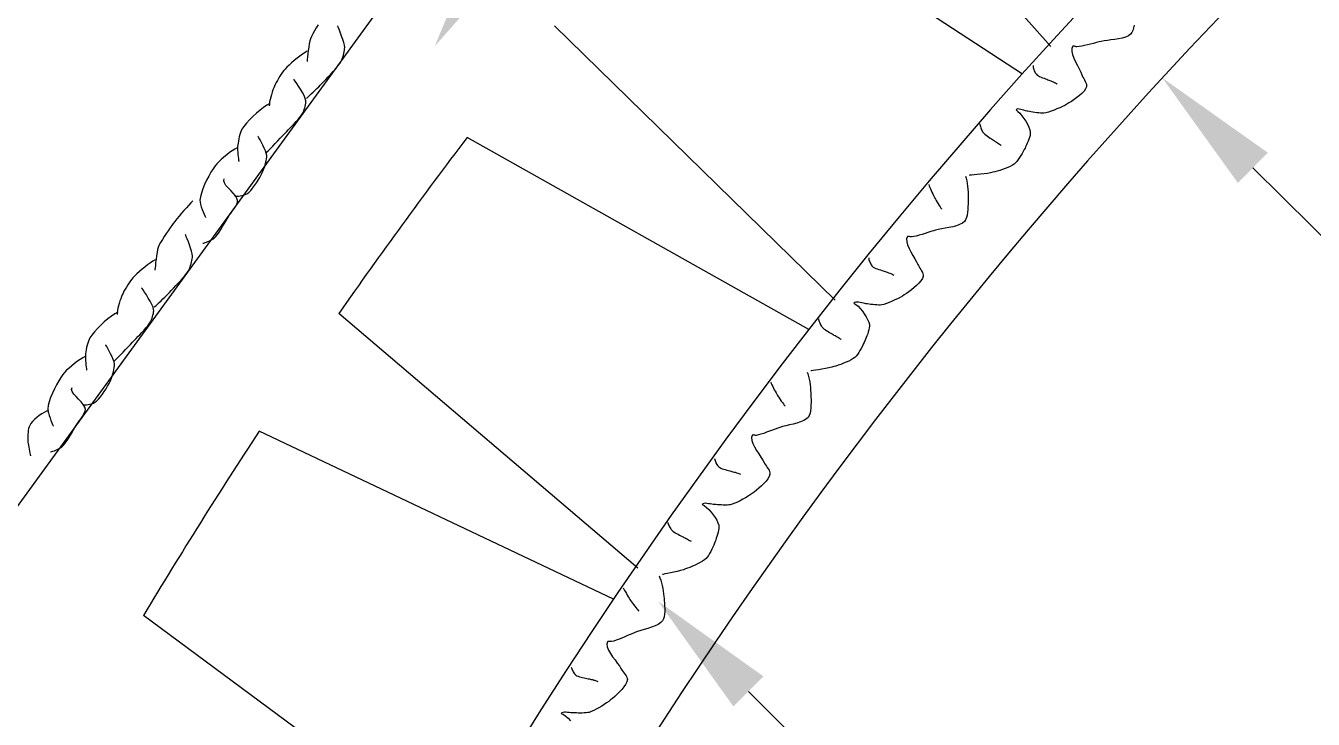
# Model space of a CAD drawing. Extents: x 2 to 99, y 3 to 136.
# Drawn here: x 19.45 to 33.07, y 91.81 to 99.15 of the extents above; entities that cross this region are included whole.
import ezdxf

# ---------------------------------------------------------------- set-up
doc = ezdxf.new("R2010")
doc.units = 0
doc.header["$LTSCALE"] = 1.7995
doc.linetypes.add('HIDDENX2', pattern=[0])
doc.layers.add('CMP-FLSH', color=7, linetype='CONTINUOUS')
doc.layers.add('DIM-TXT', color=7, linetype='CONTINUOUS')

msp = doc.modelspace()

# ---------------------------------------------------------------- linework, layer by layer
at = {"layer": 'CMP-FLSH', "color": 0, "linetype": 'CONTINUOUS'}
msp.add_line((26.621, 104.058), (17.673, 91.742), dxfattribs=at)
at = {"layer": 'CMP-FLSH', "color": 0, "linetype": 'HIDDENX2'}
for p, q in [((30.291, 98.93), (27.53, 102.031)), ((29.99, 98.639), (26.525, 100.914)), ((28.012, 96.246), (25.044, 99.15)), ((27.732, 95.936), (24.118, 97.966)), ((25.923, 93.412), (22.763, 96.104)), ((25.665, 93.083), (21.92, 94.86)), ((24.034, 90.44), (20.696, 92.909))]:
    msp.add_line(p, q, dxfattribs=at)
at = {"layer": 'CMP-FLSH', "color": 0, "linetype": 'CONTINUOUS'}
for points in [[(22.42, 98.381, 0), (22.435, 98.395, 0), (22.453, 98.411, 0), (22.471, 98.429, 0), (22.491, 98.448, 0), (22.511, 98.467, 0), (22.53, 98.486, 0), (22.549, 98.504, 0), (22.565, 98.521, 0), (22.579, 98.536, 0), (22.6, 98.557, 0), (22.623, 98.581, 0), (22.649, 98.608, 0), (22.676, 98.636, 0), (22.703, 98.666, 0), (22.729, 98.695, 0), (22.752, 98.724, 0), (22.772, 98.751, 0), (22.787, 98.776, 0), (22.793, 98.788, 0), (22.799, 98.803, 0), (22.804, 98.819, 0), (22.81, 98.837, 0), (22.815, 98.855, 0), (22.819, 98.873, 0), (22.822, 98.89, 0), (22.823, 98.906, 0), (22.824, 98.92, 0), (22.821, 98.943, 0), (22.814, 98.973, 0), (22.804, 99.005, 0), (22.792, 99.039, 0), (22.78, 99.072, 0), (22.768, 99.102, 0), (22.759, 99.126, 0), (22.752, 99.142, 0), (22.75, 99.148, 0)], [(22.545, 99.158, 0), (22.524, 99.127, 0), (22.505, 99.095, 0), (22.488, 99.065, 0), (22.473, 99.037, 0), (22.462, 99.012, 0), (22.456, 98.989, 0), (22.449, 98.959, 0), (22.444, 98.924, 0), (22.439, 98.888, 0), (22.435, 98.852, 0), (22.431, 98.82, 0), (22.429, 98.794, 0), (22.427, 98.777, 0), (22.427, 98.77, 0)], [(31.172, 99.155, 0), (31.165, 99.126, 0), (31.157, 99.1, 0), (31.147, 99.078, 0), (31.135, 99.061, 0), (31.112, 99.044, 0), (31.082, 99.03, 0), (31.047, 99.02, 0), (31.008, 99.011, 0), (30.967, 99.005, 0), (30.927, 98.999, 0), (30.889, 98.995, 0), (30.854, 98.99, 0), (30.824, 98.984, 0), (30.801, 98.978, 0), (30.774, 98.971, 0), (30.744, 98.963, 0), (30.712, 98.955, 0), (30.68, 98.947, 0), (30.648, 98.94, 0), (30.618, 98.934, 0), (30.59, 98.929, 0), (30.566, 98.927, 0), (30.562, 98.927, 0), (30.558, 98.928, 0), (30.552, 98.93, 0), (30.547, 98.931, 0), (30.541, 98.933, 0), (30.536, 98.934, 0), (30.531, 98.934, 0), (30.527, 98.934, 0), (30.524, 98.932, 0), (30.514, 98.908, 0), (30.513, 98.878, 0), (30.521, 98.844, 0), (30.535, 98.806, 0), (30.553, 98.768, 0), (30.572, 98.73, 0), (30.591, 98.693, 0), (30.608, 98.66, 0), (30.619, 98.632, 0), (30.624, 98.621, 0), (30.631, 98.607, 0), (30.639, 98.592, 0), (30.647, 98.577, 0), (30.655, 98.561, 0), (30.662, 98.545, 0), (30.667, 98.53, 0), (30.669, 98.516, 0), (30.669, 98.504, 0), (30.659, 98.481, 0), (30.642, 98.458, 0), (30.62, 98.434, 0), (30.594, 98.411, 0), (30.566, 98.389, 0), (30.537, 98.368, 0), (30.508, 98.349, 0), (30.482, 98.333, 0), (30.46, 98.319, 0), (30.439, 98.307, 0), (30.414, 98.295, 0), (30.386, 98.282, 0), (30.356, 98.269, 0), (30.326, 98.257, 0), (30.295, 98.246, 0), (30.266, 98.237, 0), (30.239, 98.23, 0), (30.216, 98.225, 0), (30.2, 98.225, 0), (30.183, 98.225, 0), (30.163, 98.227, 0), (30.142, 98.23, 0), (30.122, 98.233, 0), (30.101, 98.237, 0), (30.081, 98.24, 0), (30.064, 98.243, 0), (30.048, 98.245, 0), (30.036, 98.247, 0), (30.022, 98.251, 0), (30.006, 98.256, 0), (29.989, 98.261, 0), (29.973, 98.265, 0), (29.957, 98.268, 0), (29.943, 98.269, 0), (29.931, 98.266, 0), (29.923, 98.26, 0), (29.943, 98.244, 0), (29.965, 98.223, 0), (29.986, 98.198, 0), (30.007, 98.169, 0), (30.026, 98.139, 0), (30.043, 98.108, 0), (30.058, 98.077, 0), (30.068, 98.049, 0), (30.073, 98.024, 0), (30.073, 98.008, 0), (30.071, 97.989, 0), (30.066, 97.969, 0), (30.059, 97.949, 0), (30.051, 97.928, 0), (30.042, 97.907, 0), (30.033, 97.888, 0), (30.025, 97.87, 0), (30.018, 97.856, 0), (30.009, 97.839, 0), (29.999, 97.819, 0), (29.987, 97.798, 0), (29.974, 97.776, 0), (29.96, 97.754, 0), (29.946, 97.734, 0), (29.931, 97.715, 0), (29.917, 97.698, 0), (29.903, 97.686, 0), (29.885, 97.673, 0), (29.862, 97.661, 0), (29.836, 97.649, 0), (29.808, 97.639, 0), (29.78, 97.628, 0), (29.751, 97.619, 0), (29.723, 97.611, 0), (29.698, 97.604, 0), (29.677, 97.599, 0), (29.652, 97.593, 0), (29.621, 97.588, 0), (29.585, 97.583, 0), (29.548, 97.579, 0), (29.512, 97.575, 0), (29.48, 97.571, 0), (29.453, 97.569, 0), (29.435, 97.567, 0), (29.429, 97.566, 0)], [(22.429, 98.881, 0), (22.405, 98.867, 0), (22.378, 98.849, 0), (22.35, 98.828, 0), (22.32, 98.805, 0), (22.291, 98.781, 0), (22.262, 98.757, 0), (22.236, 98.733, 0), (22.213, 98.711, 0), (22.194, 98.691, 0), (22.181, 98.675, 0), (22.168, 98.657, 0), (22.154, 98.637, 0), (22.139, 98.615, 0), (22.125, 98.592, 0), (22.112, 98.57, 0), (22.1, 98.548, 0), (22.089, 98.528, 0), (22.081, 98.51, 0), (22.074, 98.492, 0), (22.065, 98.47, 0), (22.057, 98.446, 0), (22.049, 98.42, 0), (22.042, 98.394, 0), (22.035, 98.368, 0), (22.03, 98.343, 0), (22.028, 98.32, 0), (22.027, 98.301, 0)], [(30.103, 98.728, 0), (30.103, 98.719, 0), (30.105, 98.709, 0), (30.108, 98.697, 0), (30.112, 98.686, 0), (30.116, 98.674, 0), (30.121, 98.663, 0), (30.127, 98.653, 0), (30.132, 98.644, 0), (30.138, 98.637, 0), (30.147, 98.628, 0), (30.159, 98.621, 0), (30.173, 98.614, 0), (30.188, 98.607, 0), (30.204, 98.6, 0), (30.22, 98.594, 0), (30.235, 98.589, 0), (30.249, 98.583, 0), (30.26, 98.578, 0), (30.269, 98.574, 0), (30.28, 98.57, 0), (30.292, 98.566, 0), (30.305, 98.561, 0), (30.318, 98.556, 0), (30.33, 98.55, 0), (30.341, 98.545, 0), (30.351, 98.538, 0), (30.358, 98.532, 0)], [(21.994, 97.807, 0), (22.014, 97.827, 0), (22.038, 97.851, 0), (22.063, 97.877, 0), (22.09, 97.904, 0), (22.117, 97.932, 0), (22.143, 97.959, 0), (22.168, 97.986, 0), (22.191, 98.01, 0), (22.211, 98.031, 0), (22.227, 98.048, 0), (22.246, 98.068, 0), (22.267, 98.089, 0), (22.289, 98.112, 0), (22.311, 98.136, 0), (22.332, 98.159, 0), (22.351, 98.182, 0), (22.368, 98.204, 0), (22.38, 98.224, 0), (22.385, 98.236, 0), (22.391, 98.249, 0), (22.397, 98.264, 0), (22.402, 98.28, 0), (22.406, 98.297, 0), (22.41, 98.313, 0), (22.413, 98.329, 0), (22.414, 98.343, 0), (22.413, 98.355, 0), (22.407, 98.38, 0), (22.394, 98.41, 0), (22.377, 98.443, 0), (22.357, 98.477, 0), (22.336, 98.509, 0), (22.317, 98.538, 0), (22.301, 98.562, 0), (22.29, 98.578, 0), (22.286, 98.583, 0)], [(22.034, 98.327, 0), (22.002, 98.309, 0), (21.966, 98.284, 0), (21.929, 98.256, 0), (21.891, 98.223, 0), (21.853, 98.189, 0), (21.818, 98.153, 0), (21.786, 98.118, 0), (21.759, 98.085, 0), (21.738, 98.054, 0), (21.73, 98.039, 0), (21.723, 98.02, 0), (21.716, 97.999, 0), (21.71, 97.976, 0), (21.705, 97.953, 0), (21.7, 97.93, 0), (21.696, 97.908, 0), (21.693, 97.888, 0), (21.691, 97.871, 0), (21.691, 97.855, 0), (21.692, 97.835, 0), (21.693, 97.813, 0), (21.695, 97.789, 0), (21.698, 97.766, 0), (21.7, 97.746, 0), (21.702, 97.729, 0), (21.704, 97.718, 0), (21.704, 97.714, 0)], [(29.539, 98.113, 0), (29.54, 98.104, 0), (29.543, 98.094, 0), (29.546, 98.082, 0), (29.55, 98.071, 0), (29.554, 98.059, 0), (29.559, 98.048, 0), (29.564, 98.038, 0), (29.569, 98.029, 0), (29.574, 98.021, 0), (29.583, 98.012, 0), (29.594, 98.002, 0), (29.606, 97.992, 0), (29.62, 97.982, 0), (29.635, 97.972, 0), (29.649, 97.962, 0), (29.663, 97.954, 0), (29.675, 97.945, 0), (29.686, 97.938, 0), (29.694, 97.933, 0), (29.704, 97.926, 0), (29.716, 97.918, 0), (29.728, 97.91, 0), (29.739, 97.903, 0), (29.75, 97.896, 0), (29.759, 97.89, 0), (29.764, 97.886, 0), (29.767, 97.885, 0)], [(21.663, 97.348, 0), (21.675, 97.346, 0), (21.689, 97.346, 0), (21.704, 97.347, 0), (21.72, 97.349, 0), (21.736, 97.353, 0), (21.751, 97.356, 0), (21.766, 97.361, 0), (21.779, 97.366, 0), (21.789, 97.371, 0), (21.809, 97.387, 0), (21.83, 97.407, 0), (21.851, 97.432, 0), (21.872, 97.459, 0), (21.892, 97.488, 0), (21.91, 97.517, 0), (21.927, 97.545, 0), (21.941, 97.572, 0), (21.953, 97.594, 0), (21.96, 97.61, 0), (21.967, 97.629, 0), (21.975, 97.651, 0), (21.982, 97.673, 0), (21.988, 97.696, 0), (21.994, 97.719, 0), (21.998, 97.741, 0), (22, 97.76, 0), (22, 97.778, 0), (21.995, 97.8, 0), (21.986, 97.826, 0), (21.973, 97.856, 0), (21.959, 97.886, 0), (21.943, 97.916, 0), (21.929, 97.942, 0), (21.917, 97.964, 0), (21.909, 97.978, 0), (21.906, 97.983, 0)], [(21.688, 97.858, 0), (21.663, 97.845, 0), (21.636, 97.827, 0), (21.607, 97.807, 0), (21.577, 97.784, 0), (21.547, 97.76, 0), (21.519, 97.736, 0), (21.493, 97.711, 0), (21.471, 97.688, 0), (21.453, 97.667, 0), (21.432, 97.637, 0), (21.409, 97.6, 0), (21.386, 97.559, 0), (21.363, 97.515, 0), (21.342, 97.47, 0), (21.324, 97.424, 0), (21.309, 97.38, 0), (21.298, 97.339, 0), (21.293, 97.303, 0), (21.295, 97.284, 0), (21.3, 97.261, 0), (21.308, 97.235, 0), (21.317, 97.207, 0), (21.327, 97.181, 0), (21.337, 97.157, 0), (21.345, 97.138, 0), (21.351, 97.125, 0), (21.353, 97.121, 0)], [(21.323, 96.849, 0), (21.335, 96.851, 0), (21.348, 96.855, 0), (21.363, 96.86, 0), (21.378, 96.866, 0), (21.393, 96.873, 0), (21.408, 96.88, 0), (21.421, 96.887, 0), (21.433, 96.895, 0), (21.443, 96.902, 0), (21.461, 96.919, 0), (21.479, 96.942, 0), (21.497, 96.967, 0), (21.516, 96.995, 0), (21.533, 97.025, 0), (21.55, 97.054, 0), (21.566, 97.082, 0), (21.581, 97.107, 0), (21.594, 97.128, 0), (21.604, 97.144, 0), (21.617, 97.161, 0), (21.631, 97.18, 0), (21.645, 97.201, 0), (21.659, 97.221, 0), (21.672, 97.242, 0), (21.682, 97.262, 0), (21.689, 97.282, 0), (21.691, 97.299, 0), (21.684, 97.323, 0), (21.668, 97.349, 0), (21.645, 97.377, 0), (21.619, 97.405, 0), (21.592, 97.434, 0), (21.569, 97.461, 0), (21.552, 97.487, 0), (21.545, 97.51, 0), (21.551, 97.53, 0)], [(29.39, 97.557, 0), (29.397, 97.536, 0), (29.403, 97.51, 0), (29.407, 97.482, 0), (29.411, 97.451, 0), (29.414, 97.421, 0), (29.416, 97.39, 0), (29.417, 97.361, 0), (29.418, 97.335, 0), (29.417, 97.312, 0), (29.417, 97.29, 0), (29.416, 97.264, 0), (29.415, 97.235, 0), (29.413, 97.205, 0), (29.41, 97.175, 0), (29.405, 97.146, 0), (29.398, 97.12, 0), (29.389, 97.097, 0), (29.378, 97.08, 0), (29.356, 97.061, 0), (29.327, 97.046, 0), (29.292, 97.034, 0), (29.254, 97.023, 0), (29.214, 97.015, 0), (29.173, 97.007, 0), (29.135, 97, 0), (29.101, 96.993, 0), (29.072, 96.986, 0), (29.049, 96.979, 0), (29.022, 96.971, 0), (28.992, 96.961, 0), (28.961, 96.952, 0), (28.929, 96.942, 0), (28.898, 96.933, 0), (28.868, 96.925, 0), (28.841, 96.919, 0), (28.817, 96.916, 0), (28.813, 96.916, 0), (28.808, 96.917, 0), (28.803, 96.918, 0), (28.797, 96.919, 0), (28.792, 96.921, 0), (28.786, 96.921, 0), (28.782, 96.922, 0), (28.778, 96.921, 0), (28.775, 96.919, 0), (28.766, 96.894, 0), (28.767, 96.864, 0), (28.776, 96.83, 0), (28.792, 96.794, 0), (28.812, 96.756, 0), (28.833, 96.719, 0), (28.854, 96.684, 0), (28.872, 96.652, 0), (28.886, 96.624, 0), (28.891, 96.613, 0), (28.899, 96.6, 0), (28.907, 96.585, 0), (28.916, 96.57, 0), (28.925, 96.555, 0), (28.933, 96.54, 0), (28.938, 96.525, 0), (28.942, 96.511, 0), (28.941, 96.499, 0), (28.933, 96.476, 0), (28.918, 96.451, 0), (28.897, 96.427, 0), (28.872, 96.402, 0), (28.845, 96.379, 0), (28.817, 96.356, 0), (28.789, 96.336, 0), (28.764, 96.318, 0), (28.742, 96.303, 0), (28.722, 96.29, 0), (28.698, 96.276, 0), (28.671, 96.262, 0), (28.642, 96.248, 0), (28.612, 96.234, 0), (28.582, 96.221, 0), (28.554, 96.211, 0), (28.527, 96.202, 0), (28.504, 96.197, 0), (28.488, 96.195, 0), (28.471, 96.195, 0), (28.451, 96.196, 0), (28.43, 96.198, 0), (28.409, 96.2, 0), (28.388, 96.202, 0), (28.369, 96.205, 0), (28.351, 96.207, 0), (28.335, 96.208, 0), (28.323, 96.21, 0), (28.309, 96.213, 0), (28.293, 96.217, 0), (28.276, 96.221, 0), (28.259, 96.224, 0), (28.243, 96.226, 0), (28.229, 96.226, 0), (28.217, 96.223, 0), (28.209, 96.216, 0), (28.23, 96.201, 0), (28.253, 96.181, 0), (28.276, 96.157, 0), (28.298, 96.13, 0), (28.319, 96.1, 0), (28.338, 96.07, 0), (28.353, 96.041, 0), (28.365, 96.013, 0), (28.372, 95.988, 0), (28.373, 95.972, 0), (28.371, 95.954, 0), (28.367, 95.933, 0), (28.361, 95.912, 0), (28.355, 95.891, 0), (28.347, 95.87, 0), (28.339, 95.85, 0), (28.332, 95.832, 0), (28.325, 95.817, 0), (28.318, 95.8, 0), (28.308, 95.78, 0), (28.298, 95.758, 0), (28.286, 95.736, 0), (28.273, 95.713, 0), (28.26, 95.692, 0), (28.246, 95.672, 0), (28.233, 95.655, 0), (28.22, 95.641, 0), (28.202, 95.628, 0), (28.18, 95.615, 0), (28.155, 95.602, 0), (28.128, 95.59, 0), (28.099, 95.578, 0), (28.071, 95.567, 0), (28.044, 95.558, 0), (28.019, 95.549, 0), (27.998, 95.543, 0), (27.974, 95.536, 0), (27.943, 95.53, 0), (27.908, 95.523, 0), (27.871, 95.516, 0), (27.835, 95.51, 0), (27.803, 95.505, 0), (27.777, 95.501, 0), (27.759, 95.499, 0), (27.752, 95.498, 0)], [(29, 97.469, 0), (29.005, 97.456, 0), (29.011, 97.44, 0), (29.018, 97.423, 0), (29.026, 97.406, 0), (29.034, 97.388, 0), (29.042, 97.37, 0), (29.05, 97.354, 0), (29.057, 97.339, 0), (29.064, 97.326, 0), (29.07, 97.314, 0), (29.079, 97.299, 0), (29.09, 97.282, 0), (29.101, 97.264, 0), (29.111, 97.247, 0), (29.121, 97.232, 0), (29.129, 97.22, 0), (29.135, 97.211, 0), (29.136, 97.208, 0)], [(21.218, 97.297, 0), (21.198, 97.276, 0), (21.175, 97.251, 0), (21.15, 97.224, 0), (21.124, 97.195, 0), (21.098, 97.165, 0), (21.073, 97.135, 0), (21.05, 97.107, 0), (21.029, 97.08, 0), (21.011, 97.057, 0), (20.995, 97.035, 0), (20.976, 97.009, 0), (20.956, 96.981, 0), (20.935, 96.95, 0), (20.915, 96.919, 0), (20.896, 96.888, 0), (20.878, 96.858, 0), (20.864, 96.83, 0), (20.853, 96.805, 0), (20.846, 96.781, 0), (20.84, 96.751, 0), (20.835, 96.716, 0), (20.83, 96.68, 0), (20.825, 96.645, 0), (20.822, 96.613, 0), (20.82, 96.587, 0), (20.818, 96.569, 0), (20.818, 96.563, 0)], [(20.811, 96.174, 0), (20.826, 96.187, 0), (20.843, 96.203, 0), (20.862, 96.221, 0), (20.882, 96.24, 0), (20.902, 96.259, 0), (20.921, 96.278, 0), (20.939, 96.297, 0), (20.956, 96.313, 0), (20.97, 96.328, 0), (20.99, 96.349, 0), (21.014, 96.374, 0), (21.04, 96.4, 0), (21.067, 96.429, 0), (21.094, 96.458, 0), (21.12, 96.487, 0), (21.143, 96.516, 0), (21.163, 96.543, 0), (21.178, 96.568, 0), (21.184, 96.58, 0), (21.189, 96.595, 0), (21.195, 96.612, 0), (21.201, 96.629, 0), (21.205, 96.647, 0), (21.209, 96.665, 0), (21.212, 96.683, 0), (21.214, 96.698, 0), (21.215, 96.712, 0), (21.212, 96.735, 0), (21.204, 96.765, 0), (21.194, 96.798, 0), (21.183, 96.832, 0), (21.171, 96.865, 0), (21.159, 96.894, 0), (21.149, 96.918, 0), (21.143, 96.934, 0), (21.14, 96.94, 0)], [(20.82, 96.674, 0), (20.796, 96.659, 0), (20.769, 96.641, 0), (20.74, 96.62, 0), (20.711, 96.597, 0), (20.681, 96.573, 0), (20.653, 96.549, 0), (20.627, 96.525, 0), (20.604, 96.503, 0), (20.585, 96.483, 0), (20.572, 96.468, 0), (20.559, 96.45, 0), (20.544, 96.429, 0), (20.53, 96.407, 0), (20.516, 96.385, 0), (20.503, 96.362, 0), (20.49, 96.34, 0), (20.48, 96.32, 0), (20.472, 96.302, 0), (20.464, 96.284, 0), (20.456, 96.262, 0), (20.448, 96.238, 0), (20.44, 96.212, 0), (20.432, 96.186, 0), (20.426, 96.16, 0), (20.421, 96.136, 0), (20.418, 96.113, 0), (20.418, 96.093, 0)], [(28.365, 96.693, 0), (28.366, 96.684, 0), (28.368, 96.674, 0), (28.371, 96.663, 0), (28.376, 96.651, 0), (28.381, 96.64, 0), (28.387, 96.629, 0), (28.392, 96.619, 0), (28.399, 96.61, 0), (28.404, 96.603, 0), (28.414, 96.596, 0), (28.426, 96.589, 0), (28.441, 96.582, 0), (28.456, 96.576, 0), (28.473, 96.571, 0), (28.489, 96.566, 0), (28.504, 96.561, 0), (28.518, 96.556, 0), (28.53, 96.552, 0), (28.539, 96.548, 0), (28.55, 96.545, 0), (28.562, 96.541, 0), (28.575, 96.537, 0), (28.588, 96.532, 0), (28.601, 96.527, 0), (28.612, 96.522, 0), (28.622, 96.517, 0), (28.63, 96.511, 0)], [(20.385, 95.599, 0), (20.405, 95.62, 0), (20.428, 95.643, 0), (20.454, 95.669, 0), (20.48, 95.696, 0), (20.508, 95.724, 0), (20.534, 95.752, 0), (20.559, 95.778, 0), (20.582, 95.802, 0), (20.601, 95.823, 0), (20.618, 95.84, 0), (20.637, 95.86, 0), (20.658, 95.881, 0), (20.68, 95.904, 0), (20.702, 95.928, 0), (20.723, 95.952, 0), (20.742, 95.975, 0), (20.758, 95.997, 0), (20.771, 96.017, 0), (20.776, 96.028, 0), (20.782, 96.041, 0), (20.787, 96.056, 0), (20.792, 96.072, 0), (20.797, 96.089, 0), (20.801, 96.105, 0), (20.803, 96.121, 0), (20.805, 96.135, 0), (20.804, 96.148, 0), (20.798, 96.172, 0), (20.785, 96.202, 0), (20.767, 96.235, 0), (20.747, 96.269, 0), (20.727, 96.302, 0), (20.708, 96.331, 0), (20.692, 96.354, 0), (20.681, 96.37, 0), (20.677, 96.376, 0)], [(20.425, 96.119, 0), (20.393, 96.101, 0), (20.357, 96.077, 0), (20.32, 96.048, 0), (20.281, 96.016, 0), (20.244, 95.981, 0), (20.209, 95.946, 0), (20.177, 95.91, 0), (20.15, 95.877, 0), (20.129, 95.846, 0), (20.121, 95.831, 0), (20.114, 95.812, 0), (20.107, 95.791, 0), (20.101, 95.769, 0), (20.095, 95.746, 0), (20.091, 95.722, 0), (20.087, 95.701, 0), (20.084, 95.68, 0), (20.082, 95.663, 0), (20.082, 95.647, 0), (20.082, 95.627, 0), (20.084, 95.605, 0), (20.086, 95.582, 0), (20.088, 95.559, 0), (20.091, 95.538, 0), (20.093, 95.522, 0), (20.094, 95.51, 0), (20.095, 95.506, 0)], [(27.834, 96.049, 0), (27.836, 96.04, 0), (27.838, 96.03, 0), (27.842, 96.019, 0), (27.847, 96.008, 0), (27.852, 95.996, 0), (27.857, 95.986, 0), (27.863, 95.975, 0), (27.868, 95.967, 0), (27.874, 95.959, 0), (27.883, 95.95, 0), (27.894, 95.941, 0), (27.907, 95.932, 0), (27.922, 95.922, 0), (27.937, 95.913, 0), (27.952, 95.905, 0), (27.966, 95.896, 0), (27.979, 95.889, 0), (27.99, 95.882, 0), (27.998, 95.877, 0), (28.009, 95.871, 0), (28.02, 95.864, 0), (28.033, 95.857, 0), (28.045, 95.85, 0), (28.056, 95.843, 0), (28.065, 95.838, 0), (28.071, 95.835, 0), (28.073, 95.833, 0)], [(20.054, 95.14, 0), (20.066, 95.139, 0), (20.08, 95.139, 0), (20.095, 95.14, 0), (20.111, 95.142, 0), (20.127, 95.145, 0), (20.142, 95.149, 0), (20.157, 95.153, 0), (20.169, 95.158, 0), (20.18, 95.164, 0), (20.2, 95.179, 0), (20.221, 95.199, 0), (20.242, 95.224, 0), (20.262, 95.251, 0), (20.282, 95.28, 0), (20.301, 95.309, 0), (20.317, 95.338, 0), (20.332, 95.364, 0), (20.343, 95.387, 0), (20.35, 95.403, 0), (20.358, 95.422, 0), (20.365, 95.443, 0), (20.373, 95.465, 0), (20.379, 95.488, 0), (20.384, 95.511, 0), (20.388, 95.533, 0), (20.39, 95.553, 0), (20.39, 95.57, 0), (20.386, 95.592, 0), (20.377, 95.619, 0), (20.364, 95.648, 0), (20.349, 95.679, 0), (20.334, 95.708, 0), (20.32, 95.735, 0), (20.308, 95.756, 0), (20.3, 95.77, 0), (20.297, 95.775, 0)], [(20.079, 95.65, 0), (20.054, 95.637, 0), (20.027, 95.62, 0), (19.998, 95.599, 0), (19.968, 95.577, 0), (19.938, 95.553, 0), (19.91, 95.528, 0), (19.884, 95.504, 0), (19.862, 95.48, 0), (19.844, 95.459, 0), (19.823, 95.429, 0), (19.8, 95.393, 0), (19.777, 95.352, 0), (19.754, 95.308, 0), (19.733, 95.262, 0), (19.714, 95.216, 0), (19.699, 95.172, 0), (19.689, 95.131, 0), (19.684, 95.096, 0), (19.685, 95.077, 0), (19.691, 95.053, 0), (19.698, 95.027, 0), (19.708, 95, 0), (19.718, 94.973, 0), (19.728, 94.95, 0), (19.736, 94.93, 0), (19.741, 94.918, 0), (19.743, 94.913, 0)], [(27.714, 95.486, 0), (27.722, 95.465, 0), (27.729, 95.44, 0), (27.735, 95.412, 0), (27.741, 95.382, 0), (27.745, 95.351, 0), (27.749, 95.321, 0), (27.751, 95.292, 0), (27.753, 95.266, 0), (27.754, 95.243, 0), (27.755, 95.221, 0), (27.756, 95.195, 0), (27.756, 95.166, 0), (27.755, 95.136, 0), (27.754, 95.106, 0), (27.75, 95.077, 0), (27.745, 95.05, 0), (27.737, 95.027, 0), (27.727, 95.009, 0), (27.706, 94.989, 0), (27.678, 94.973, 0), (27.644, 94.958, 0), (27.606, 94.946, 0), (27.566, 94.935, 0), (27.527, 94.926, 0), (27.489, 94.917, 0), (27.455, 94.908, 0), (27.426, 94.9, 0), (27.403, 94.891, 0), (27.377, 94.882, 0), (27.348, 94.871, 0), (27.317, 94.859, 0), (27.286, 94.848, 0), (27.256, 94.837, 0), (27.226, 94.828, 0), (27.199, 94.821, 0), (27.176, 94.816, 0), (27.172, 94.816, 0), (27.167, 94.816, 0), (27.161, 94.817, 0), (27.156, 94.818, 0), (27.15, 94.819, 0), (27.145, 94.82, 0), (27.14, 94.82, 0), (27.136, 94.819, 0), (27.133, 94.816, 0), (27.125, 94.792, 0), (27.128, 94.762, 0), (27.139, 94.728, 0), (27.157, 94.693, 0), (27.179, 94.656, 0), (27.202, 94.62, 0), (27.225, 94.586, 0), (27.245, 94.555, 0), (27.259, 94.529, 0), (27.265, 94.517, 0), (27.273, 94.504, 0), (27.283, 94.491, 0), (27.293, 94.476, 0), (27.302, 94.461, 0), (27.311, 94.446, 0), (27.317, 94.432, 0), (27.321, 94.418, 0), (27.321, 94.406, 0), (27.314, 94.382, 0), (27.3, 94.357, 0), (27.281, 94.332, 0), (27.257, 94.306, 0), (27.231, 94.281, 0), (27.204, 94.257, 0), (27.178, 94.235, 0), (27.154, 94.216, 0), (27.133, 94.2, 0), (27.113, 94.186, 0), (27.09, 94.171, 0), (27.064, 94.155, 0), (27.035, 94.139, 0), (27.006, 94.124, 0), (26.977, 94.11, 0), (26.949, 94.098, 0), (26.923, 94.088, 0), (26.9, 94.082, 0), (26.885, 94.079, 0), (26.867, 94.078, 0), (26.848, 94.078, 0), (26.827, 94.078, 0), (26.806, 94.079, 0), (26.785, 94.081, 0), (26.765, 94.082, 0), (26.747, 94.083, 0), (26.731, 94.084, 0), (26.719, 94.085, 0), (26.705, 94.087, 0), (26.688, 94.09, 0), (26.671, 94.093, 0), (26.654, 94.096, 0), (26.638, 94.097, 0), (26.624, 94.096, 0), (26.613, 94.092, 0), (26.605, 94.085, 0), (26.627, 94.072, 0), (26.651, 94.053, 0), (26.675, 94.03, 0), (26.698, 94.004, 0), (26.721, 93.975, 0), (26.741, 93.946, 0), (26.758, 93.918, 0), (26.771, 93.891, 0), (26.779, 93.866, 0), (26.781, 93.85, 0), (26.781, 93.832, 0), (26.778, 93.811, 0), (26.773, 93.79, 0), (26.767, 93.768, 0), (26.761, 93.747, 0), (26.754, 93.727, 0), (26.748, 93.708, 0), (26.742, 93.693, 0), (26.735, 93.675, 0), (26.727, 93.655, 0), (26.717, 93.633, 0), (26.707, 93.61, 0), (26.695, 93.586, 0), (26.683, 93.564, 0), (26.671, 93.544, 0), (26.658, 93.526, 0), (26.646, 93.512, 0), (26.629, 93.498, 0), (26.608, 93.483, 0), (26.583, 93.469, 0), (26.556, 93.455, 0), (26.529, 93.442, 0), (26.501, 93.43, 0), (26.475, 93.419, 0), (26.45, 93.41, 0), (26.429, 93.402, 0), (26.406, 93.394, 0), (26.375, 93.386, 0), (26.34, 93.377, 0), (26.304, 93.369, 0), (26.269, 93.361, 0), (26.236, 93.354, 0), (26.21, 93.349, 0), (26.193, 93.345, 0), (26.186, 93.344, 0)], [(19.714, 94.641, 0), (19.726, 94.644, 0), (19.739, 94.647, 0), (19.754, 94.652, 0), (19.769, 94.658, 0), (19.784, 94.665, 0), (19.799, 94.672, 0), (19.812, 94.68, 0), (19.824, 94.687, 0), (19.834, 94.694, 0), (19.851, 94.712, 0), (19.87, 94.734, 0), (19.888, 94.76, 0), (19.906, 94.788, 0), (19.924, 94.817, 0), (19.941, 94.846, 0), (19.957, 94.874, 0), (19.972, 94.899, 0), (19.985, 94.921, 0), (19.995, 94.936, 0), (20.007, 94.953, 0), (20.021, 94.973, 0), (20.036, 94.993, 0), (20.05, 95.014, 0), (20.062, 95.035, 0), (20.073, 95.055, 0), (20.079, 95.074, 0), (20.082, 95.091, 0), (20.075, 95.115, 0), (20.059, 95.141, 0), (20.036, 95.169, 0), (20.009, 95.198, 0), (19.983, 95.226, 0), (19.96, 95.253, 0), (19.943, 95.279, 0), (19.936, 95.302, 0), (19.942, 95.322, 0)], [(27.329, 95.378, 0), (27.335, 95.365, 0), (27.342, 95.35, 0), (27.35, 95.333, 0), (27.358, 95.316, 0), (27.367, 95.299, 0), (27.376, 95.282, 0), (27.385, 95.265, 0), (27.393, 95.251, 0), (27.4, 95.238, 0), (27.408, 95.227, 0), (27.417, 95.212, 0), (27.429, 95.196, 0), (27.44, 95.179, 0), (27.452, 95.162, 0), (27.463, 95.148, 0), (27.471, 95.136, 0), (27.477, 95.128, 0), (27.479, 95.125, 0)], [(19.693, 95.079, 0), (19.671, 95.071, 0), (19.647, 95.059, 0), (19.621, 95.043, 0), (19.595, 95.025, 0), (19.569, 95.004, 0), (19.545, 94.983, 0), (19.524, 94.962, 0), (19.506, 94.941, 0), (19.493, 94.921, 0), (19.487, 94.906, 0), (19.482, 94.888, 0), (19.478, 94.868, 0), (19.476, 94.846, 0), (19.474, 94.824, 0), (19.474, 94.802, 0), (19.474, 94.78, 0), (19.474, 94.761, 0), (19.474, 94.745, 0), (19.476, 94.73, 0), (19.479, 94.711, 0), (19.483, 94.69, 0), (19.487, 94.668, 0), (19.492, 94.647, 0), (19.496, 94.628, 0), (19.5, 94.612, 0), (19.502, 94.602, 0), (19.503, 94.598, 0)], [(26.735, 94.57, 0), (26.737, 94.561, 0), (26.74, 94.551, 0), (26.744, 94.54, 0), (26.749, 94.528, 0), (26.754, 94.517, 0), (26.761, 94.507, 0), (26.767, 94.497, 0), (26.774, 94.489, 0), (26.78, 94.482, 0), (26.79, 94.475, 0), (26.803, 94.469, 0), (26.817, 94.463, 0), (26.833, 94.458, 0), (26.849, 94.453, 0), (26.866, 94.449, 0), (26.881, 94.445, 0), (26.896, 94.441, 0), (26.907, 94.437, 0), (26.917, 94.434, 0), (26.928, 94.431, 0), (26.941, 94.428, 0), (26.954, 94.425, 0), (26.967, 94.421, 0), (26.98, 94.417, 0), (26.991, 94.412, 0), (27.002, 94.407, 0), (27.01, 94.401, 0)], [(26.239, 93.899, 0), (26.241, 93.89, 0), (26.245, 93.88, 0), (26.249, 93.869, 0), (26.254, 93.858, 0), (26.26, 93.847, 0), (26.266, 93.837, 0), (26.272, 93.827, 0), (26.278, 93.818, 0), (26.284, 93.811, 0), (26.293, 93.803, 0), (26.305, 93.794, 0), (26.318, 93.786, 0), (26.333, 93.777, 0), (26.349, 93.769, 0), (26.364, 93.761, 0), (26.379, 93.753, 0), (26.392, 93.747, 0), (26.403, 93.741, 0), (26.412, 93.736, 0), (26.423, 93.73, 0), (26.435, 93.724, 0), (26.448, 93.717, 0), (26.46, 93.711, 0), (26.471, 93.705, 0), (26.481, 93.7, 0), (26.487, 93.697, 0), (26.489, 93.696, 0)], [(26.149, 93.331, 0), (26.158, 93.31, 0), (26.166, 93.285, 0), (26.174, 93.257, 0), (26.181, 93.228, 0), (26.187, 93.197, 0), (26.192, 93.167, 0), (26.196, 93.138, 0), (26.2, 93.112, 0), (26.202, 93.09, 0), (26.203, 93.068, 0), (26.205, 93.042, 0), (26.207, 93.013, 0), (26.208, 92.983, 0), (26.208, 92.953, 0), (26.207, 92.924, 0), (26.203, 92.897, 0), (26.196, 92.873, 0), (26.186, 92.854, 0), (26.167, 92.834, 0), (26.139, 92.816, 0), (26.106, 92.8, 0), (26.069, 92.786, 0), (26.03, 92.773, 0), (25.991, 92.761, 0), (25.954, 92.75, 0), (25.92, 92.74, 0), (25.892, 92.73, 0), (25.87, 92.72, 0), (25.844, 92.709, 0), (25.815, 92.697, 0), (25.786, 92.684, 0), (25.755, 92.671, 0), (25.725, 92.659, 0), (25.696, 92.648, 0), (25.67, 92.639, 0), (25.646, 92.633, 0), (25.642, 92.633, 0), (25.637, 92.633, 0), (25.632, 92.634, 0), (25.626, 92.634, 0), (25.62, 92.635, 0), (25.615, 92.635, 0), (25.61, 92.635, 0), (25.606, 92.634, 0), (25.604, 92.631, 0), (25.597, 92.606, 0), (25.601, 92.577, 0), (25.614, 92.544, 0), (25.634, 92.509, 0), (25.657, 92.474, 0), (25.683, 92.439, 0), (25.707, 92.406, 0), (25.729, 92.376, 0), (25.745, 92.35, 0), (25.751, 92.339, 0), (25.76, 92.327, 0), (25.77, 92.314, 0), (25.781, 92.3, 0), (25.791, 92.285, 0), (25.8, 92.271, 0), (25.808, 92.257, 0), (25.812, 92.244, 0), (25.813, 92.232, 0), (25.807, 92.207, 0), (25.795, 92.181, 0), (25.777, 92.155, 0), (25.754, 92.128, 0), (25.73, 92.102, 0), (25.704, 92.076, 0), (25.679, 92.053, 0), (25.656, 92.033, 0), (25.636, 92.016, 0), (25.617, 92.001, 0), (25.594, 91.985, 0), (25.569, 91.967, 0), (25.542, 91.95, 0), (25.513, 91.933, 0), (25.485, 91.918, 0), (25.458, 91.904, 0), (25.432, 91.893, 0), (25.41, 91.885, 0), (25.394, 91.882, 0), (25.377, 91.88, 0), (25.357, 91.879, 0), (25.336, 91.878, 0), (25.315, 91.878, 0), (25.294, 91.878, 0), (25.275, 91.879, 0), (25.257, 91.879, 0), (25.241, 91.879, 0), (25.229, 91.879, 0), (25.214, 91.881, 0), (25.198, 91.883, 0), (25.18, 91.885, 0), (25.163, 91.887, 0), (25.147, 91.887, 0), (25.133, 91.885, 0), (25.122, 91.881, 0), (25.115, 91.873, 0), (25.137, 91.861, 0), (25.162, 91.844, 0), (25.187, 91.822, 0), (25.212, 91.797, 0)], [(25.77, 93.202, 0), (25.776, 93.19, 0), (25.784, 93.175, 0), (25.793, 93.159, 0), (25.803, 93.142, 0), (25.812, 93.125, 0), (25.822, 93.109, 0), (25.832, 93.093, 0), (25.84, 93.079, 0), (25.848, 93.067, 0), (25.856, 93.055, 0), (25.867, 93.041, 0), (25.879, 93.026, 0), (25.892, 93.009, 0), (25.904, 92.993, 0), (25.915, 92.979, 0), (25.925, 92.968, 0), (25.931, 92.96, 0), (25.933, 92.957, 0)], [(25.219, 92.364, 0), (25.221, 92.355, 0), (25.225, 92.345, 0), (25.229, 92.335, 0), (25.235, 92.324, 0), (25.241, 92.313, 0), (25.248, 92.302, 0), (25.255, 92.293, 0), (25.262, 92.285, 0), (25.268, 92.279, 0), (25.279, 92.273, 0), (25.292, 92.267, 0), (25.307, 92.262, 0), (25.323, 92.258, 0), (25.339, 92.254, 0), (25.356, 92.25, 0), (25.372, 92.247, 0), (25.386, 92.244, 0), (25.398, 92.241, 0), (25.408, 92.238, 0), (25.419, 92.236, 0), (25.432, 92.233, 0), (25.445, 92.231, 0), (25.459, 92.227, 0), (25.471, 92.224, 0), (25.483, 92.22, 0), (25.494, 92.216, 0), (25.502, 92.21, 0)]]:
    msp.add_polyline3d(points, dxfattribs=at)
for centre, radius, start, end in [((68.093, 64.521), 51.145, 115.4519, 187.5587), ((69.088, 63.946), 51.145, 115.4519, 161.8936), ((79.722, 57.807), 52.268, 116.2946, 161.6454), ((79.9, 57.704), 51.343, 115.6036, 161.554)]:
    msp.add_arc(centre, radius, start, end, dxfattribs=at)
at = {"layer": 'CMP-FLSH', "color": 0, "linetype": 'HIDDENX2'}
for centre, radius, start, end in [((68.1, 64.516), 55.257, 142.7453, 145.1336), ((68.075, 64.532), 55.227, 146.692, 149.0816)]:
    msp.add_arc(centre, radius, start, end, dxfattribs=at)
at = {"layer": 'DIM-TXT', "color": 0, "linetype": 'CONTINUOUS'}
for p, q in [((32.428, 97.647), (33.557, 96.525)), ((27.093, 92.107), (32.589, 86.617))]:
    msp.add_line(p, q, dxfattribs=at)
for points in [[(24.683, 99.958), (24.301, 100.197), (23.776, 98.933)], [(32.269, 97.487), (32.586, 97.806), (31.47, 98.598)], [(26.934, 91.948), (27.252, 92.266), (26.138, 93.061)]]:
    msp.add_solid(points, dxfattribs=at)

doc.saveas('drawing.dxf')
